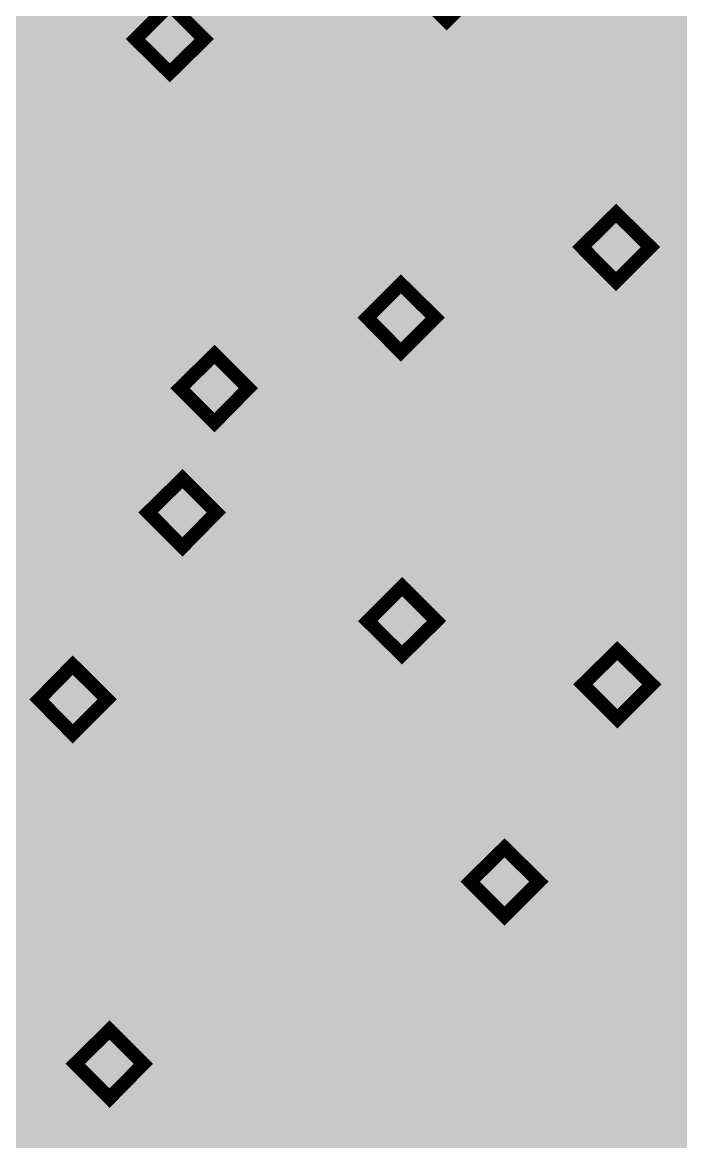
# Model space of a CAD drawing. Header units: millimetres. Extents: x 92 to 588, y 96 to 434.
# Drawn here: x 354.83 to 374.08, y 359.12 to 391.85 of the extents above; entities that cross this region are included whole.
import ezdxf

# ---------------------------------------------------------------- set-up
doc = ezdxf.new("R2010")
doc.units = ezdxf.units.MM
doc.layers.add('H', color=7, linetype='Continuous')
doc.layers.add('P', color=7, linetype='Continuous')

msp = doc.modelspace()

# ---------------------------------------------------------------- hatches: boundary and pattern name
at = {"layer": 'H', "linetype": 'Continuous'}
for points in [[(291.162, 223.903), (291.162, 433.788), (588.166, 433.788), (588.166, 223.903), (291.162, 223.903)], [(374.717, 390.555), (374.559, 390.59), (374.488, 390.625), (374.418, 390.643), (374.294, 390.731), (374.241, 390.802), (374.171, 390.872), (374.065, 391.049), (374.03, 391.172), (373.994, 391.296), (373.959, 391.578), (373.959, 391.754), (373.959, 391.913), (373.994, 392.213), (374.03, 392.354), (374.065, 392.495), (374.171, 392.724), (374.241, 392.83), (374.312, 392.918), (374.488, 393.077), (374.594, 393.13), (374.717, 393.183), (374.964, 393.236), (375.105, 393.254), (375.194, 393.254), (375.282, 393.236), (375.352, 393.236), (375.405, 393.218), (375.405, 392.883), (375.335, 392.901), (375.247, 392.918), (375.158, 392.936), (375.07, 392.954), (374.982, 392.954), (374.841, 392.918), (374.717, 392.866), (374.594, 392.777), (374.541, 392.724), (374.488, 392.672), (374.418, 392.53), (374.365, 392.372), (374.312, 392.195), (374.312, 392.089), (374.418, 391.895), (374.312, 391.843), (374.312, 391.807), (374.312, 391.772), (374.294, 391.719), (374.294, 391.666), (374.312, 391.543), (374.329, 391.331), (374.347, 391.243), (374.382, 391.155), (374.453, 391.031), (374.488, 390.996), (374.559, 390.925), (374.647, 390.872), (374.717, 390.855), (374.806, 390.837), (374.911, 390.855), (375.035, 390.908), (375.105, 390.961), (375.141, 390.996), (375.176, 391.031), (375.229, 391.119), (375.264, 391.296), (375.282, 391.437), (375.282, 391.525), (375.247, 391.648), (375.229, 391.701), (375.211, 391.754), (375.141, 391.843), (375.105, 391.895), (375.07, 391.913), (374.982, 391.948), (374.947, 391.966), (374.859, 391.984), (374.77, 391.984), (374.647, 391.966), (374.541, 391.948), (374.418, 391.895), (374.312, 392.089), (374.435, 392.16), (374.559, 392.213), (374.629, 392.231), (374.77, 392.266), (374.841, 392.266), (375, 392.266), (375.105, 392.231), (375.176, 392.213), (375.282, 392.16), (375.352, 392.107), (375.423, 392.054), (375.529, 391.913), (375.564, 391.843), (375.599, 391.754), (375.635, 391.56), (375.635, 391.349), (375.599, 391.172), (375.564, 391.084), (375.529, 390.996), (375.441, 390.855), (375.388, 390.802), (375.335, 390.749), (375.194, 390.661), (375.123, 390.625), (375.053, 390.59), (374.894, 390.555), (374.717, 390.555)], [(359.142, 390.378), (358.137, 391.366), (359.142, 392.372), (360.148, 391.366), (359.142, 390.378)], [(357.837, 387.891), (357.678, 387.927), (357.608, 387.944), (357.537, 387.98), (357.414, 388.068), (357.343, 388.121), (357.29, 388.191), (357.184, 388.385), (357.149, 388.509), (357.114, 388.615), (357.061, 388.914), (357.061, 389.25), (357.096, 389.549), (357.131, 389.691), (357.167, 389.814), (357.273, 390.061), (357.343, 390.167), (357.431, 390.255), (357.608, 390.414), (357.714, 390.467), (357.819, 390.52), (358.084, 390.573), (358.225, 390.573), (358.313, 390.573), (358.384, 390.573), (358.454, 390.555), (358.525, 390.537), (358.525, 390.202), (358.454, 390.237), (358.366, 390.255), (358.278, 390.273), (358.172, 390.273), (358.102, 390.273), (357.96, 390.255), (357.819, 390.202), (357.714, 390.114), (357.661, 390.061), (357.608, 390.008), (357.537, 389.867), (357.467, 389.708), (357.431, 389.514), (357.414, 389.408), (357.537, 389.232), (357.414, 389.161), (357.414, 389.126), (357.414, 389.091), (357.414, 389.056), (357.414, 389.003), (357.414, 388.879), (357.449, 388.65), (357.467, 388.562), (357.502, 388.491), (357.555, 388.368), (357.608, 388.315), (357.678, 388.244), (357.749, 388.209), (357.837, 388.174), (357.925, 388.174), (358.031, 388.174), (358.155, 388.227), (358.225, 388.279), (358.26, 388.315), (358.296, 388.368), (358.349, 388.456), (358.384, 388.632), (358.384, 388.773), (358.384, 388.844), (358.366, 388.985), (358.349, 389.038), (358.331, 389.091), (358.26, 389.179), (358.207, 389.214), (358.172, 389.25), (358.102, 389.285), (358.066, 389.285), (357.978, 389.303), (357.89, 389.303), (357.766, 389.303), (357.643, 389.267), (357.537, 389.232), (357.414, 389.408), (357.555, 389.497), (357.678, 389.549), (357.749, 389.567), (357.89, 389.585), (357.96, 389.602), (358.102, 389.585), (358.225, 389.567), (358.278, 389.549), (358.401, 389.479), (358.454, 389.444), (358.525, 389.391), (358.631, 389.25), (358.666, 389.161), (358.701, 389.091), (358.737, 388.897), (358.737, 388.773), (358.737, 388.685), (358.701, 388.491), (358.684, 388.421), (358.648, 388.332), (358.56, 388.191), (358.507, 388.138), (358.437, 388.068), (358.313, 387.98), (358.243, 387.944), (358.172, 387.927), (358.013, 387.891), (357.837, 387.891)], [(359.83, 387.891), (359.742, 387.891), (359.566, 387.909), (359.477, 387.944), (359.407, 387.98), (359.266, 388.05), (359.213, 388.103), (359.16, 388.156), (359.072, 388.279), (359.054, 388.35), (359.019, 388.421), (359.001, 388.579), (359.001, 388.65), (359.001, 388.756), (359.054, 388.95), (359.107, 389.038), (359.16, 389.126), (359.336, 389.267), (359.425, 389.32), (359.566, 389.179), (359.46, 389.073), (359.425, 389.003), (359.389, 388.932), (359.354, 388.773), (359.336, 388.685), (359.354, 388.562), (359.425, 388.368), (359.477, 388.297), (359.566, 388.227), (359.742, 388.156), (359.83, 388.138), (359.936, 388.156), (360.112, 388.209), (360.183, 388.279), (360.254, 388.35), (360.324, 388.526), (360.324, 388.632), (360.324, 388.703), (360.289, 388.826), (360.254, 388.879), (360.218, 388.932), (360.095, 389.02), (360.024, 389.073), (359.954, 389.108), (359.865, 389.144), (359.76, 389.179), (359.636, 389.232), (359.566, 389.179), (359.425, 389.32), (359.336, 389.391), (359.195, 389.514), (359.142, 389.585), (359.107, 389.638), (359.054, 389.814), (359.054, 389.902), (359.054, 389.973), (359.089, 390.114), (359.142, 390.237), (359.23, 390.343), (359.283, 390.396), (359.336, 390.431), (359.46, 390.52), (359.601, 390.555), (359.76, 390.59), (359.83, 390.59), (359.918, 390.59), (360.077, 390.555), (360.218, 390.52), (360.342, 390.449), (360.395, 390.396), (360.448, 390.361), (360.536, 390.255), (360.589, 390.132), (360.606, 390.008), (360.606, 389.938), (360.606, 389.849), (360.553, 389.673), (360.518, 389.585), (360.465, 389.497), (360.306, 389.373), (360.218, 389.32), (360.077, 389.461), (360.183, 389.585), (360.218, 389.638), (360.236, 389.708), (360.271, 389.849), (360.271, 389.92), (360.271, 390.008), (360.218, 390.149), (360.148, 390.22), (360.13, 390.237), (360.06, 390.29), (359.936, 390.326), (359.83, 390.326), (359.742, 390.326), (359.583, 390.273), (359.53, 390.22), (359.495, 390.202), (359.442, 390.132), (359.407, 390.026), (359.407, 389.955), (359.407, 389.885), (359.442, 389.779), (359.46, 389.726), (359.495, 389.691), (359.583, 389.602), (359.654, 389.567), (359.707, 389.532), (359.813, 389.497), (359.918, 389.444), (360.007, 389.408), (360.077, 389.461), (360.218, 389.32), (360.324, 389.25), (360.5, 389.126), (360.553, 389.056), (360.606, 388.967), (360.677, 388.773), (360.677, 388.668), (360.677, 388.579), (360.642, 388.438), (360.589, 388.297), (360.5, 388.174), (360.43, 388.103), (360.377, 388.05), (360.236, 387.98), (360.095, 387.909), (359.918, 387.891), (359.83, 387.891)], [(362.688, 387.891), (362.494, 387.909), (362.405, 387.944), (362.211, 387.98), (362.088, 388.05), (362.088, 388.421), (362.229, 388.332), (362.405, 388.262), (362.494, 388.227), (362.67, 388.191), (362.758, 388.191), (362.864, 388.191), (362.97, 388.227), (363.023, 388.244), (363.111, 388.297), (363.164, 388.332), (363.217, 388.421), (363.27, 388.509), (363.27, 388.544), (363.305, 388.668), (363.305, 388.809), (363.27, 388.914), (363.252, 388.967), (363.235, 389.003), (363.182, 389.073), (363.146, 389.108), (363.058, 389.161), (362.97, 389.179), (362.864, 389.197), (362.758, 389.197), (362.6, 389.197), (362.6, 389.497), (362.723, 389.497), (362.829, 389.497), (363.023, 389.549), (363.111, 389.602), (363.146, 389.62), (363.199, 389.691), (363.252, 389.814), (363.252, 389.92), (363.252, 389.973), (363.235, 390.061), (363.199, 390.132), (363.146, 390.184), (363.04, 390.237), (362.97, 390.273), (362.882, 390.273), (362.794, 390.273), (362.705, 390.273), (362.617, 390.255), (362.511, 390.237), (362.423, 390.202), (362.353, 390.167), (362.282, 390.132), (362.229, 390.096), (362.176, 390.061), (362.159, 390.414), (362.282, 390.484), (362.458, 390.537), (362.547, 390.555), (362.741, 390.573), (362.829, 390.59), (362.988, 390.573), (363.129, 390.537), (363.199, 390.52), (363.323, 390.467), (363.376, 390.431), (363.429, 390.396), (363.517, 390.29), (363.534, 390.237), (363.57, 390.167), (363.605, 390.043), (363.605, 389.955), (363.587, 389.849), (363.517, 389.673), (363.464, 389.585), (363.393, 389.514), (363.217, 389.408), (363.129, 389.373), (363.199, 389.338), (363.305, 389.303), (363.393, 389.25), (363.464, 389.197), (363.517, 389.144), (363.57, 389.056), (363.605, 389.003), (363.623, 388.932), (363.64, 388.791), (363.658, 388.703), (363.64, 388.632), (363.623, 388.456), (363.587, 388.385), (363.552, 388.315), (363.481, 388.191), (363.429, 388.121), (363.358, 388.068), (363.235, 387.98), (363.146, 387.944), (363.076, 387.927), (362.882, 387.891), (362.688, 387.891)], [(364.258, 387.944), (364.258, 388.209), (364.716, 388.209), (364.716, 389.938), (364.258, 389.938), (364.258, 390.167), (364.381, 390.184), (364.575, 390.22), (364.646, 390.255), (364.663, 390.273), (364.716, 390.326), (364.769, 390.431), (364.787, 390.537), (365.051, 390.537), (365.051, 388.209), (365.51, 388.209), (365.51, 387.944), (364.258, 387.944)], [(373.2, 386.11), (373.112, 386.11), (372.954, 386.145), (372.883, 386.163), (372.812, 386.198), (372.689, 386.286), (372.636, 386.339), (372.565, 386.41), (372.46, 386.604), (372.424, 386.727), (372.389, 386.851), (372.354, 387.133), (372.354, 387.468), (372.389, 387.768), (372.407, 387.909), (372.46, 388.033), (372.565, 388.279), (372.636, 388.385), (372.707, 388.473), (372.883, 388.632), (372.989, 388.685), (373.112, 388.738), (373.359, 388.791), (373.5, 388.791), (373.589, 388.791), (373.659, 388.791), (373.73, 388.773), (373.8, 388.756), (373.8, 388.421), (373.73, 388.456), (373.641, 388.473), (373.553, 388.491), (373.465, 388.491), (373.377, 388.491), (373.236, 388.473), (373.095, 388.421), (372.989, 388.332), (372.936, 388.279), (372.883, 388.227), (372.812, 388.085), (372.742, 387.927), (372.707, 387.733), (372.707, 387.627), (372.812, 387.45), (372.707, 387.38), (372.689, 387.345), (372.689, 387.274), (372.689, 387.221), (372.689, 387.098), (372.724, 386.868), (372.742, 386.798), (372.777, 386.71), (372.848, 386.586), (372.883, 386.533), (372.954, 386.463), (373.024, 386.427), (373.112, 386.392), (373.2, 386.392), (373.306, 386.392), (373.43, 386.445), (373.5, 386.498), (373.571, 386.586), (373.624, 386.674), (373.659, 386.851), (373.677, 386.992), (373.659, 387.062), (373.641, 387.203), (373.624, 387.256), (373.606, 387.309), (373.536, 387.398), (373.5, 387.433), (373.465, 387.468), (373.377, 387.503), (373.342, 387.521), (373.253, 387.521), (373.165, 387.521), (373.042, 387.521), (372.918, 387.486), (372.812, 387.45), (372.707, 387.627), (372.83, 387.715), (372.954, 387.768), (373.024, 387.786), (373.165, 387.821), (373.236, 387.821), (373.377, 387.803), (373.5, 387.786), (373.553, 387.768), (373.677, 387.697), (373.747, 387.662), (373.8, 387.609), (373.906, 387.468), (373.959, 387.398), (373.977, 387.309), (374.012, 387.115), (374.03, 387.009), (374.012, 386.904), (373.994, 386.727), (373.959, 386.639), (373.924, 386.551), (373.835, 386.41), (373.783, 386.357), (373.712, 386.304), (373.589, 386.198), (373.518, 386.18), (373.447, 386.145), (373.289, 386.11), (373.2, 386.11)], [(361.135, 387.944), (361.135, 388.438), (361.559, 388.438), (361.559, 387.944), (361.135, 387.944)], [(372.195, 384.275), (371.19, 385.281), (372.195, 386.269), (373.2, 385.281), (372.195, 384.275)], [(354.785, 381.982), (354.697, 381.982), (354.539, 382.018), (354.468, 382.035), (354.397, 382.071), (354.256, 382.159), (354.203, 382.212), (354.15, 382.282), (354.045, 382.476), (353.992, 382.582), (353.956, 382.706), (353.921, 383.005), (353.921, 383.164), (353.921, 383.341), (353.956, 383.64), (353.992, 383.782), (354.027, 383.905), (354.133, 384.152), (354.203, 384.258), (354.274, 384.346), (354.468, 384.505), (354.574, 384.558), (354.68, 384.611), (354.944, 384.663), (355.085, 384.663), (355.174, 384.663), (355.244, 384.663), (355.315, 384.646), (355.368, 384.628), (355.368, 384.293), (355.315, 384.328), (355.226, 384.346), (355.138, 384.364), (355.032, 384.364), (354.962, 384.364), (354.803, 384.346), (354.68, 384.275), (354.556, 384.205), (354.521, 384.152), (354.468, 384.099), (354.38, 383.958), (354.327, 383.799), (354.292, 383.605), (354.274, 383.499), (354.397, 383.323), (354.274, 383.252), (354.274, 383.217), (354.274, 383.182), (354.274, 383.147), (354.274, 383.094), (354.274, 382.97), (354.292, 382.741), (354.327, 382.653), (354.345, 382.582), (354.415, 382.459), (354.45, 382.406), (354.539, 382.335), (354.609, 382.3), (354.697, 382.265), (354.785, 382.265), (354.874, 382.265), (355.015, 382.318), (355.085, 382.37), (355.121, 382.406), (355.156, 382.459), (355.191, 382.547), (355.244, 382.723), (355.244, 382.864), (355.244, 382.935), (355.226, 383.076), (355.209, 383.129), (355.191, 383.182), (355.121, 383.27), (355.068, 383.305), (355.032, 383.341), (354.962, 383.376), (354.909, 383.376), (354.838, 383.393), (354.733, 383.393), (354.627, 383.393), (354.503, 383.358), (354.397, 383.323), (354.274, 383.499), (354.397, 383.588), (354.539, 383.64), (354.591, 383.658), (354.733, 383.676), (354.821, 383.676), (354.962, 383.676), (355.085, 383.658), (355.138, 383.64), (355.262, 383.57), (355.315, 383.535), (355.385, 383.482), (355.491, 383.341), (355.526, 383.252), (355.562, 383.182), (355.597, 382.988), (355.597, 382.864), (355.597, 382.776), (355.562, 382.582), (355.526, 382.512), (355.491, 382.423), (355.403, 382.282), (355.35, 382.229), (355.297, 382.159), (355.174, 382.071), (355.103, 382.035), (355.015, 382.018), (354.856, 381.982), (354.785, 381.982)], [(356.355, 381.982), (356.285, 381.982), (356.214, 381.982), (356.126, 382), (356.055, 382.018), (356.055, 382.353), (356.126, 382.335), (356.214, 382.3), (356.302, 382.282), (356.408, 382.282), (356.479, 382.282), (356.638, 382.318), (356.779, 382.37), (356.885, 382.459), (356.937, 382.512), (356.99, 382.564), (357.061, 382.706), (357.114, 382.864), (357.149, 383.041), (357.149, 383.147), (357.061, 383.341), (357.167, 383.393), (357.167, 383.464), (357.167, 383.499), (357.167, 383.552), (357.167, 383.676), (357.131, 383.905), (357.114, 383.993), (357.096, 384.064), (357.026, 384.187), (356.99, 384.24), (356.937, 384.275), (356.867, 384.346), (356.832, 384.364), (356.743, 384.381), (356.655, 384.381), (356.549, 384.381), (356.426, 384.328), (356.355, 384.275), (356.32, 384.24), (356.285, 384.187), (356.232, 384.099), (356.197, 383.923), (356.197, 383.799), (356.197, 383.711), (356.214, 383.57), (356.232, 383.517), (356.25, 383.464), (356.32, 383.376), (356.373, 383.341), (356.408, 383.323), (356.479, 383.27), (356.514, 383.27), (356.602, 383.252), (356.69, 383.252), (356.814, 383.252), (356.937, 383.288), (357.061, 383.341), (357.149, 383.147), (357.026, 383.058), (356.885, 383.005), (356.832, 382.988), (356.69, 382.97), (356.62, 382.97), (356.479, 382.97), (356.355, 382.988), (356.302, 383.023), (356.179, 383.076), (356.126, 383.111), (356.055, 383.182), (355.95, 383.305), (355.914, 383.393), (355.879, 383.464), (355.844, 383.658), (355.844, 383.782), (355.844, 383.87), (355.879, 384.064), (355.897, 384.134), (355.932, 384.223), (356.02, 384.364), (356.073, 384.434), (356.144, 384.487), (356.267, 384.575), (356.338, 384.611), (356.426, 384.628), (356.585, 384.663), (356.655, 384.663), (356.743, 384.663), (356.902, 384.646), (356.99, 384.611), (357.061, 384.575), (357.184, 384.487), (357.237, 384.434), (357.29, 384.364), (357.396, 384.17), (357.449, 384.064), (357.467, 383.94), (357.52, 383.658), (357.52, 383.482), (357.52, 383.323), (357.467, 383.023), (357.449, 382.864), (357.396, 382.741), (357.29, 382.494), (357.237, 382.388), (357.149, 382.3), (356.973, 382.141), (356.867, 382.088), (356.761, 382.035), (356.496, 381.982), (356.355, 381.982)], [(359.971, 382.035), (359.971, 382.917), (359.971, 383.199), (359.971, 384.205), (359.107, 383.199), (359.971, 383.199), (359.971, 382.917), (358.842, 382.917), (358.842, 383.288), (359.989, 384.611), (360.306, 384.611), (360.306, 383.199), (360.624, 383.199), (360.624, 382.917), (360.306, 382.917), (360.306, 382.035), (359.971, 382.035)], [(360.906, 382.035), (360.906, 382.388), (361.065, 382.564), (361.224, 382.706), (361.382, 382.864), (361.524, 383.023), (361.665, 383.182), (361.876, 383.429), (361.929, 383.535), (361.982, 383.64), (362.035, 383.834), (362.035, 383.94), (362.035, 384.046), (362, 384.134), (361.982, 384.17), (361.947, 384.24), (361.912, 384.275), (361.841, 384.311), (361.77, 384.346), (361.682, 384.364), (361.594, 384.364), (361.506, 384.364), (361.4, 384.346), (361.312, 384.328), (361.224, 384.293), (361.153, 384.258), (361.083, 384.223), (361.03, 384.187), (360.977, 384.152), (360.959, 384.522), (361.083, 384.575), (361.259, 384.628), (361.347, 384.646), (361.541, 384.663), (361.718, 384.663), (361.876, 384.646), (362.017, 384.593), (362.141, 384.522), (362.194, 384.487), (362.229, 384.434), (362.317, 384.311), (362.37, 384.187), (362.388, 384.046), (362.388, 383.958), (362.388, 383.817), (362.353, 383.676), (362.317, 383.552), (362.264, 383.446), (362.194, 383.323), (362.106, 383.217), (362.017, 383.111), (361.912, 383.005), (361.735, 382.829), (361.541, 382.635), (361.365, 382.459), (361.224, 382.335), (362.494, 382.335), (362.494, 382.035), (360.906, 382.035)], [(365.898, 382.212), (364.91, 383.217), (365.898, 384.205), (366.903, 383.217), (365.898, 382.212)], [(357.996, 382.035), (357.996, 382.529), (358.419, 382.529), (358.419, 382.035), (357.996, 382.035)], [(364.681, 379.725), (364.593, 379.725), (364.434, 379.76), (364.363, 379.795), (364.293, 379.813), (364.169, 379.901), (364.116, 379.972), (364.046, 380.042), (363.94, 380.218), (363.905, 380.342), (363.87, 380.465), (363.834, 380.748), (363.834, 380.924), (363.834, 381.083), (363.87, 381.383), (363.905, 381.524), (363.94, 381.665), (364.046, 381.894), (364.116, 382), (364.187, 382.088), (364.363, 382.247), (364.469, 382.3), (364.593, 382.353), (364.84, 382.406), (364.981, 382.423), (365.069, 382.406), (365.157, 382.406), (365.228, 382.388), (365.281, 382.37), (365.281, 382.053), (365.21, 382.071), (365.122, 382.088), (365.034, 382.106), (364.945, 382.123), (364.857, 382.123), (364.716, 382.088), (364.593, 382.035), (364.469, 381.947), (364.416, 381.894), (364.363, 381.841), (364.293, 381.7), (364.24, 381.541), (364.187, 381.365), (364.187, 381.259), (364.293, 381.065), (364.187, 381.012), (364.187, 380.977), (364.187, 380.924), (364.169, 380.889), (364.169, 380.836), (364.187, 380.712), (364.205, 380.501), (364.222, 380.413), (364.258, 380.324), (364.328, 380.201), (364.363, 380.166), (364.434, 380.077), (364.522, 380.042), (364.593, 380.024), (364.681, 380.007), (364.787, 380.024), (364.91, 380.077), (364.998, 380.13), (365.016, 380.166), (365.051, 380.201), (365.104, 380.289), (365.14, 380.465), (365.157, 380.607), (365.157, 380.677), (365.122, 380.818), (365.104, 380.871), (365.087, 380.924), (365.016, 381.012), (364.981, 381.065), (364.945, 381.083), (364.857, 381.118), (364.822, 381.136), (364.734, 381.153), (364.646, 381.153), (364.522, 381.136), (364.416, 381.118), (364.293, 381.065), (364.187, 381.259), (364.31, 381.33), (364.434, 381.383), (364.505, 381.4), (364.646, 381.436), (364.716, 381.436), (364.875, 381.436), (364.981, 381.4), (365.051, 381.383), (365.157, 381.33), (365.228, 381.277), (365.298, 381.224), (365.404, 381.083), (365.439, 381.012), (365.475, 380.924), (365.51, 380.73), (365.51, 380.624), (365.51, 380.518), (365.475, 380.342), (365.439, 380.254), (365.404, 380.166), (365.316, 380.024), (365.263, 379.972), (365.21, 379.919), (365.069, 379.83), (364.998, 379.795), (364.928, 379.76), (364.769, 379.725), (364.681, 379.725)], [(366.268, 379.725), (366.198, 379.742), (366.11, 379.742), (366.039, 379.742), (365.969, 379.778), (365.969, 380.095), (366.039, 380.077), (366.127, 380.06), (366.215, 380.042), (366.304, 380.024), (366.392, 380.042), (366.551, 380.06), (366.674, 380.113), (366.798, 380.201), (366.85, 380.254), (366.886, 380.307), (366.956, 380.448), (367.027, 380.607), (367.062, 380.801), (367.062, 380.889), (366.956, 381.083), (367.062, 381.136), (367.062, 381.206), (367.062, 381.259), (367.08, 381.312), (367.062, 381.436), (367.045, 381.647), (367.027, 381.735), (366.992, 381.806), (366.921, 381.947), (366.886, 381.982), (366.85, 382.035), (366.78, 382.088), (366.727, 382.106), (366.656, 382.123), (366.568, 382.141), (366.462, 382.123), (366.321, 382.071), (366.251, 382.018), (366.198, 381.947), (366.145, 381.859), (366.11, 381.683), (366.092, 381.541), (366.092, 381.453), (366.11, 381.33), (366.163, 381.224), (366.233, 381.136), (366.268, 381.083), (366.304, 381.065), (366.374, 381.03), (366.427, 381.012), (366.515, 380.995), (366.604, 380.995), (366.709, 381.012), (366.833, 381.03), (366.956, 381.083), (367.062, 380.889), (366.921, 380.818), (366.798, 380.765), (366.727, 380.73), (366.604, 380.712), (366.533, 380.712), (366.392, 380.712), (366.268, 380.748), (366.198, 380.765), (366.092, 380.818), (366.021, 380.871), (365.951, 380.924), (365.845, 381.065), (365.81, 381.136), (365.775, 381.224), (365.739, 381.418), (365.739, 381.524), (365.739, 381.63), (365.775, 381.806), (365.81, 381.894), (365.845, 381.965), (365.933, 382.106), (365.986, 382.176), (366.039, 382.229), (366.18, 382.318), (366.251, 382.353), (366.321, 382.388), (366.48, 382.423), (366.568, 382.423), (366.656, 382.423), (366.815, 382.388), (366.886, 382.353), (366.956, 382.335), (367.08, 382.247), (367.133, 382.194), (367.203, 382.106), (367.309, 381.929), (367.344, 381.806), (367.38, 381.7), (367.415, 381.4), (367.415, 381.065), (367.38, 380.765), (367.344, 380.624), (367.309, 380.483), (367.203, 380.236), (367.133, 380.148), (367.062, 380.042), (366.886, 379.901), (366.78, 379.83), (366.674, 379.795), (366.41, 379.742), (366.268, 379.725)], [(369.884, 379.778), (369.884, 380.677), (369.884, 380.942), (369.884, 381.965), (369.02, 380.942), (369.884, 380.942), (369.884, 380.677), (368.738, 380.677), (368.738, 381.03), (369.902, 382.37), (370.22, 382.37), (370.22, 380.942), (370.519, 380.942), (370.519, 380.677), (370.22, 380.677), (370.22, 379.778), (369.884, 379.778)], [(371.26, 379.725), (371.19, 379.742), (371.101, 379.742), (371.031, 379.742), (370.96, 379.778), (370.96, 380.095), (371.031, 380.077), (371.119, 380.06), (371.207, 380.042), (371.295, 380.024), (371.384, 380.042), (371.542, 380.06), (371.666, 380.113), (371.789, 380.201), (371.842, 380.254), (371.878, 380.307), (371.966, 380.448), (372.019, 380.607), (372.054, 380.801), (372.054, 380.889), (371.948, 381.083), (372.054, 381.136), (372.054, 381.206), (372.072, 381.259), (372.072, 381.312), (372.054, 381.436), (372.036, 381.647), (372.019, 381.735), (371.983, 381.806), (371.93, 381.947), (371.878, 381.982), (371.842, 382.035), (371.772, 382.088), (371.719, 382.106), (371.648, 382.123), (371.56, 382.141), (371.454, 382.123), (371.313, 382.071), (371.243, 382.018), (371.207, 381.982), (371.19, 381.947), (371.137, 381.859), (371.101, 381.683), (371.084, 381.541), (371.084, 381.453), (371.119, 381.33), (371.137, 381.277), (371.154, 381.224), (371.225, 381.136), (371.26, 381.083), (371.295, 381.065), (371.366, 381.03), (371.419, 381.012), (371.507, 380.995), (371.595, 380.995), (371.701, 381.012), (371.825, 381.03), (371.948, 381.083), (372.054, 380.889), (371.913, 380.818), (371.789, 380.765), (371.719, 380.73), (371.595, 380.712), (371.525, 380.712), (371.384, 380.712), (371.26, 380.748), (371.19, 380.765), (371.084, 380.818), (371.013, 380.871), (370.943, 380.924), (370.837, 381.065), (370.802, 381.136), (370.766, 381.224), (370.731, 381.418), (370.731, 381.524), (370.731, 381.63), (370.766, 381.806), (370.802, 381.894), (370.837, 381.965), (370.925, 382.106), (370.978, 382.176), (371.031, 382.229), (371.172, 382.318), (371.243, 382.353), (371.313, 382.388), (371.472, 382.423), (371.56, 382.423), (371.648, 382.423), (371.807, 382.388), (371.878, 382.353), (371.948, 382.335), (372.072, 382.247), (372.125, 382.194), (372.195, 382.106), (372.301, 381.929), (372.336, 381.806), (372.371, 381.7), (372.407, 381.4), (372.407, 381.224), (372.407, 381.065), (372.371, 380.765), (372.336, 380.624), (372.301, 380.483), (372.195, 380.236), (372.125, 380.148), (372.054, 380.042), (371.878, 379.901), (371.772, 379.83), (371.666, 379.795), (371.401, 379.742), (371.26, 379.725)], [(360.448, 380.148), (359.442, 381.153), (360.448, 382.141), (361.435, 381.153), (360.448, 380.148)], [(367.909, 379.778), (367.909, 380.271), (368.315, 380.271), (368.315, 379.778), (367.909, 379.778)], [(359.513, 376.514), (358.507, 377.52), (359.513, 378.508), (360.5, 377.52), (359.513, 376.514)], [(366.268, 375.244), (367.45, 377.52), (366.11, 377.52), (366.11, 377.82), (367.75, 377.82), (367.75, 377.432), (366.621, 375.244), (366.268, 375.244)], [(368.844, 375.191), (368.844, 375.474), (368.914, 375.474), (369.038, 375.509), (369.091, 375.544), (369.126, 375.579), (369.214, 375.685), (369.232, 375.738), (369.249, 375.809), (369.285, 375.968), (369.302, 376.073), (369.32, 376.267), (369.32, 376.532), (369.32, 376.779), (369.302, 376.991), (369.285, 377.096), (369.249, 377.255), (369.232, 377.326), (369.196, 377.379), (369.126, 377.484), (369.091, 377.52), (369.038, 377.555), (368.914, 377.59), (368.791, 377.59), (368.667, 377.555), (368.614, 377.52), (368.561, 377.484), (368.491, 377.379), (368.473, 377.308), (368.438, 377.255), (368.403, 377.079), (368.403, 376.991), (368.385, 376.779), (368.385, 376.532), (368.385, 376.267), (368.403, 376.073), (368.403, 375.985), (368.438, 375.826), (368.473, 375.756), (368.491, 375.685), (368.561, 375.579), (368.614, 375.544), (368.667, 375.509), (368.773, 375.474), (368.844, 375.474), (368.844, 375.191), (368.755, 375.191), (368.561, 375.227), (368.403, 375.315), (368.279, 375.438), (368.226, 375.509), (368.173, 375.597), (368.103, 375.809), (368.05, 376.073), (368.032, 376.356), (368.032, 376.532), (368.032, 376.691), (368.05, 377.008), (368.103, 377.255), (368.173, 377.467), (368.226, 377.555), (368.279, 377.626), (368.403, 377.749), (368.561, 377.837), (368.755, 377.873), (368.844, 377.873), (368.95, 377.873), (369.144, 377.837), (369.302, 377.749), (369.426, 377.626), (369.479, 377.537), (369.532, 377.449), (369.602, 377.238), (369.655, 376.991), (369.673, 376.691), (369.673, 376.356), (369.655, 376.056), (369.602, 375.809), (369.532, 375.597), (369.479, 375.509), (369.426, 375.438), (369.302, 375.315), (369.144, 375.227), (368.95, 375.191), (368.844, 375.191)], [(371.895, 375.191), (371.895, 375.474), (371.966, 375.474), (372.089, 375.509), (372.142, 375.544), (372.177, 375.579), (372.248, 375.685), (372.283, 375.738), (372.301, 375.809), (372.336, 375.968), (372.354, 376.073), (372.371, 376.267), (372.371, 376.532), (372.371, 376.779), (372.354, 376.991), (372.336, 377.096), (372.301, 377.255), (372.283, 377.326), (372.248, 377.379), (372.177, 377.484), (372.142, 377.52), (372.089, 377.555), (371.966, 377.59), (371.825, 377.59), (371.701, 377.555), (371.666, 377.52), (371.613, 377.484), (371.542, 377.379), (371.507, 377.308), (371.49, 377.255), (371.454, 377.079), (371.437, 376.991), (371.419, 376.779), (371.419, 376.267), (371.437, 376.073), (371.454, 375.985), (371.49, 375.826), (371.507, 375.756), (371.542, 375.685), (371.613, 375.579), (371.648, 375.544), (371.701, 375.509), (371.825, 375.474), (371.895, 375.474), (371.895, 375.191), (371.789, 375.191), (371.613, 375.227), (371.454, 375.315), (371.331, 375.438), (371.278, 375.509), (371.225, 375.597), (371.154, 375.809), (371.101, 376.073), (371.066, 376.356), (371.066, 376.691), (371.101, 377.008), (371.154, 377.255), (371.225, 377.467), (371.278, 377.555), (371.331, 377.626), (371.454, 377.749), (371.613, 377.837), (371.789, 377.873), (371.895, 377.873), (372.001, 377.873), (372.195, 377.837), (372.336, 377.749), (372.477, 377.626), (372.53, 377.537), (372.565, 377.449), (372.654, 377.238), (372.689, 376.991), (372.724, 376.691), (372.724, 376.532), (372.724, 376.356), (372.689, 376.056), (372.654, 375.809), (372.565, 375.597), (372.53, 375.509), (372.477, 375.438), (372.336, 375.315), (372.177, 375.227), (372.001, 375.191), (371.895, 375.191)], [(373.747, 375.174), (373.571, 375.209), (373.5, 375.244), (373.412, 375.262), (373.289, 375.35), (373.218, 375.403), (373.165, 375.456), (373.095, 375.579), (373.059, 375.65), (373.042, 375.721), (373.006, 375.879), (373.006, 375.95), (373.006, 376.056), (373.059, 376.25), (373.112, 376.338), (373.183, 376.426), (373.342, 376.567), (373.447, 376.62), (373.571, 376.479), (373.465, 376.356), (373.43, 376.303), (373.395, 376.232), (373.359, 376.073), (373.359, 375.985), (373.359, 375.862), (373.43, 375.668), (373.5, 375.597), (373.571, 375.527), (373.747, 375.438), (373.853, 375.438), (373.959, 375.438), (374.135, 375.509), (374.206, 375.562), (374.259, 375.632), (374.329, 375.809), (374.329, 375.932), (374.329, 376.003), (374.294, 376.126), (374.276, 376.179), (374.224, 376.232), (374.118, 376.32), (374.03, 376.373), (373.959, 376.408), (373.871, 376.444), (373.765, 376.479), (373.641, 376.532), (373.571, 376.479), (373.447, 376.62), (373.342, 376.691), (373.2, 376.814), (373.165, 376.867), (373.112, 376.938), (373.077, 377.096), (373.059, 377.202), (373.059, 377.273), (373.095, 377.414), (373.148, 377.52), (373.236, 377.643), (373.289, 377.678), (373.342, 377.731), (373.465, 377.802), (373.606, 377.855), (373.765, 377.873), (373.924, 377.873), (374.082, 377.855), (374.224, 377.802), (374.347, 377.749), (374.418, 377.696), (374.453, 377.643), (374.541, 377.537), (374.594, 377.432), (374.612, 377.29), (374.629, 377.22), (374.612, 377.132), (374.559, 376.973), (374.523, 376.885), (374.47, 376.797), (374.312, 376.673), (374.224, 376.62), (374.1, 376.761), (374.206, 376.885), (374.224, 376.938), (374.259, 377.008), (374.276, 377.149), (374.276, 377.22), (374.276, 377.308), (374.224, 377.449), (374.171, 377.502), (374.135, 377.537), (374.065, 377.573), (373.941, 377.626), (373.835, 377.626), (373.747, 377.626), (373.589, 377.573), (373.536, 377.52), (373.5, 377.502), (373.465, 377.432), (373.412, 377.326), (373.412, 377.238), (373.412, 377.185), (373.447, 377.061), (373.483, 377.026), (373.5, 376.973), (373.606, 376.902), (373.659, 376.867), (373.818, 376.779), (373.924, 376.726), (374.03, 376.708), (374.1, 376.761), (374.224, 376.62), (374.329, 376.55), (374.506, 376.426), (374.576, 376.356), (374.629, 376.267), (374.682, 376.073), (374.682, 375.95), (374.682, 375.879), (374.647, 375.721), (374.594, 375.579), (374.506, 375.456), (374.453, 375.403), (374.382, 375.35), (374.241, 375.262), (374.1, 375.209), (373.941, 375.174), (373.747, 375.174)], [(358.119, 374.045), (358.049, 374.045), (357.978, 374.063), (357.908, 374.08), (357.908, 374.398), (357.978, 374.38), (358.049, 374.362), (358.155, 374.345), (358.243, 374.327), (358.331, 374.345), (358.472, 374.362), (358.613, 374.415), (358.719, 374.503), (358.772, 374.556), (358.825, 374.609), (358.895, 374.75), (358.948, 374.909), (358.984, 375.103), (359.001, 375.191), (358.895, 375.385), (359.001, 375.438), (359.001, 375.562), (359.001, 375.615), (359.001, 375.738), (358.984, 375.95), (358.948, 376.038), (358.931, 376.126), (358.86, 376.25), (358.825, 376.303), (358.79, 376.338), (358.701, 376.391), (358.666, 376.408), (358.595, 376.444), (358.49, 376.444), (358.401, 376.426), (358.26, 376.373), (358.19, 376.32), (358.155, 376.285), (358.119, 376.25), (358.084, 376.162), (358.031, 375.985), (358.031, 375.844), (358.031, 375.773), (358.049, 375.632), (358.066, 375.579), (358.102, 375.527), (358.155, 375.438), (358.207, 375.385), (358.243, 375.368), (358.313, 375.333), (358.349, 375.315), (358.437, 375.315), (358.543, 375.297), (358.648, 375.315), (358.772, 375.35), (358.895, 375.385), (359.001, 375.191), (358.86, 375.121), (358.737, 375.068), (358.666, 375.05), (358.525, 375.015), (358.454, 375.015), (358.313, 375.033), (358.19, 375.05), (358.137, 375.068), (358.013, 375.121), (357.96, 375.174), (357.89, 375.227), (357.784, 375.368), (357.749, 375.438), (357.714, 375.527), (357.678, 375.721), (357.678, 375.932), (357.714, 376.109), (357.749, 376.197), (357.784, 376.267), (357.872, 376.426), (357.925, 376.479), (357.978, 376.532), (358.102, 376.62), (358.19, 376.655), (358.26, 376.691), (358.419, 376.726), (358.49, 376.726), (358.578, 376.726), (358.754, 376.691), (358.825, 376.655), (358.895, 376.638), (359.019, 376.55), (359.072, 376.497), (359.142, 376.408), (359.248, 376.232), (359.283, 376.109), (359.319, 376.003), (359.354, 375.703), (359.354, 375.527), (359.354, 375.368), (359.319, 375.068), (359.283, 374.927), (359.248, 374.786), (359.142, 374.556), (359.072, 374.451), (358.984, 374.345), (358.807, 374.204), (358.701, 374.151), (358.595, 374.098), (358.349, 374.045), (358.19, 374.045), (358.119, 374.045)], [(356.514, 374.027), (356.32, 374.045), (356.144, 374.08), (355.967, 374.115), (355.826, 374.186), (355.826, 374.539), (355.897, 374.521), (355.967, 374.486), (356.038, 374.451), (356.126, 374.415), (356.232, 374.38), (356.32, 374.345), (356.408, 374.345), (356.514, 374.327), (356.62, 374.345), (356.708, 374.362), (356.761, 374.398), (356.849, 374.451), (356.885, 374.486), (356.937, 374.574), (356.99, 374.662), (357.008, 374.786), (357.008, 374.909), (357.008, 374.98), (356.99, 375.086), (356.973, 375.138), (356.955, 375.174), (356.902, 375.244), (356.867, 375.28), (356.832, 375.315), (356.743, 375.368), (356.69, 375.368), (356.567, 375.403), (356.444, 375.403), (356.302, 375.403), (356.161, 375.385), (356.038, 375.368), (355.932, 375.333), (355.932, 376.673), (357.361, 376.673), (357.361, 376.373), (356.267, 376.373), (356.267, 375.685), (356.338, 375.685), (356.391, 375.685), (356.444, 375.685), (356.496, 375.685), (356.69, 375.685), (356.832, 375.668), (356.902, 375.65), (357.043, 375.579), (357.096, 375.527), (357.167, 375.474), (357.255, 375.368), (357.308, 375.297), (357.325, 375.209), (357.361, 375.015), (357.361, 374.909), (357.361, 374.821), (357.343, 374.645), (357.308, 374.556), (357.273, 374.486), (357.184, 374.345), (357.149, 374.292), (357.079, 374.221), (356.955, 374.133), (356.867, 374.098), (356.779, 374.063), (356.602, 374.027), (356.514, 374.027)], [(370.167, 375.244), (370.167, 375.738), (370.572, 375.738), (370.572, 375.244), (370.167, 375.244)], [(365.933, 373.357), (364.928, 374.345), (365.933, 375.35), (366.939, 374.345), (365.933, 373.357)], [(354.838, 374.08), (354.838, 374.574), (355.262, 374.574), (355.262, 374.08), (354.838, 374.08)], [(372.23, 371.487), (371.225, 372.493), (372.23, 373.48), (373.236, 372.493), (372.23, 371.487)], [(356.302, 371.046), (355.315, 372.052), (356.302, 373.057), (357.308, 372.052), (356.302, 371.046)], [(356.638, 369.706), (357.819, 371.981), (356.479, 371.981), (356.479, 372.281), (358.119, 372.281), (358.119, 371.893), (357.008, 369.706), (356.638, 369.706)], [(359.23, 369.653), (359.23, 369.935), (359.301, 369.935), (359.407, 369.97), (359.46, 370.006), (359.513, 370.041), (359.583, 370.147), (359.601, 370.2), (359.636, 370.27), (359.671, 370.429), (359.671, 370.535), (359.689, 370.746), (359.707, 370.993), (359.689, 371.258), (359.671, 371.452), (359.671, 371.558), (359.636, 371.717), (359.601, 371.787), (359.583, 371.84), (359.513, 371.946), (359.46, 371.981), (359.407, 372.016), (359.301, 372.052), (359.16, 372.052), (359.036, 372.016), (358.984, 371.981), (358.948, 371.946), (358.878, 371.84), (358.842, 371.787), (358.825, 371.717), (358.79, 371.54), (358.772, 371.452), (358.754, 371.24), (358.754, 370.993), (358.754, 370.729), (358.772, 370.535), (358.772, 370.447), (358.807, 370.288), (358.842, 370.217), (358.86, 370.147), (358.931, 370.041), (358.984, 370.006), (359.036, 369.97), (359.16, 369.935), (359.23, 369.935), (359.23, 369.653), (359.125, 369.653), (358.931, 369.688), (358.772, 369.776), (358.648, 369.9), (358.595, 369.988), (358.543, 370.058), (358.472, 370.27), (358.419, 370.535), (358.401, 370.835), (358.401, 370.993), (358.401, 371.17), (358.419, 371.47), (358.472, 371.717), (358.56, 371.928), (358.595, 372.016), (358.648, 372.087), (358.79, 372.21), (358.931, 372.299), (359.125, 372.334), (359.23, 372.334), (359.336, 372.334), (359.513, 372.299), (359.671, 372.21), (359.795, 372.087), (359.848, 371.999), (359.901, 371.911), (359.971, 371.699), (360.024, 371.452), (360.042, 371.152), (360.06, 370.993), (360.042, 370.835), (360.024, 370.517), (359.971, 370.27), (359.901, 370.058), (359.848, 369.97), (359.795, 369.9), (359.671, 369.776), (359.513, 369.688), (359.336, 369.653), (359.23, 369.653)], [(362.176, 369.653), (362.088, 369.653), (361.894, 369.67), (361.788, 369.688), (361.612, 369.741), (361.471, 369.812), (361.471, 370.182), (361.612, 370.094), (361.788, 370.023), (361.876, 369.988), (362.07, 369.953), (362.159, 369.953), (362.264, 369.953), (362.37, 369.988), (362.423, 370.006), (362.511, 370.058), (362.547, 370.094), (362.617, 370.164), (362.652, 370.27), (362.67, 370.305), (362.688, 370.429), (362.688, 370.57), (362.67, 370.676), (362.652, 370.729), (362.617, 370.764), (362.564, 370.835), (362.529, 370.87), (362.458, 370.923), (362.353, 370.94), (362.264, 370.958), (362.141, 370.958), (362, 370.958), (362, 371.24), (362.106, 371.24), (362.229, 371.258), (362.423, 371.311), (362.494, 371.364), (362.529, 371.381), (362.582, 371.452), (362.635, 371.575), (362.635, 371.681), (362.635, 371.734), (362.617, 371.805), (362.6, 371.858), (362.582, 371.875), (362.529, 371.946), (362.511, 371.963), (362.441, 371.999), (362.353, 372.016), (362.282, 372.034), (362.194, 372.034), (362.088, 372.034), (362, 372.016), (361.912, 371.999), (361.823, 371.963), (361.735, 371.928), (361.665, 371.893), (361.612, 371.858), (361.559, 371.822), (361.541, 372.175), (361.665, 372.246), (361.841, 372.299), (361.947, 372.316), (362.123, 372.334), (362.211, 372.334), (362.388, 372.334), (362.529, 372.299), (362.582, 372.281), (362.705, 372.228), (362.758, 372.193), (362.811, 372.158), (362.899, 372.052), (362.935, 371.999), (362.952, 371.928), (362.988, 371.787), (362.988, 371.717), (362.988, 371.611), (362.917, 371.434), (362.846, 371.346), (362.776, 371.276), (362.617, 371.17), (362.511, 371.134), (362.6, 371.099), (362.688, 371.064), (362.776, 371.011), (362.864, 370.94), (362.899, 370.905), (362.97, 370.817), (362.988, 370.764), (363.005, 370.693), (363.04, 370.552), (363.04, 370.464), (363.04, 370.376), (363.005, 370.217), (362.988, 370.147), (362.952, 370.076), (362.864, 369.953), (362.811, 369.882), (362.758, 369.829), (362.617, 369.741), (362.547, 369.706), (362.458, 369.688), (362.282, 369.653), (362.176, 369.653)], [(363.57, 369.706), (364.751, 371.981), (363.429, 371.981), (363.429, 372.281), (365.051, 372.281), (365.051, 371.893), (363.94, 369.706), (363.57, 369.706)], [(360.536, 369.706), (360.536, 370.2), (360.941, 370.2), (360.941, 369.706), (360.536, 369.706)], [(369.249, 367.607), (370.449, 369.882), (369.108, 369.882), (369.108, 370.2), (370.749, 370.2), (370.749, 369.812), (369.62, 367.607), (369.249, 367.607)], [(371.842, 367.554), (371.842, 367.836), (371.913, 367.854), (372.036, 367.871), (372.089, 367.907), (372.125, 367.942), (372.195, 368.048), (372.23, 368.118), (372.248, 368.189), (372.283, 368.348), (372.301, 368.436), (372.319, 368.647), (372.319, 368.912), (372.319, 369.159), (372.301, 369.371), (372.283, 369.459), (372.248, 369.618), (372.23, 369.688), (372.195, 369.759), (372.125, 369.847), (372.089, 369.9), (372.036, 369.917), (371.913, 369.953), (371.842, 369.953), (371.772, 369.953), (371.666, 369.917), (371.613, 369.9), (371.56, 369.847), (371.49, 369.759), (371.472, 369.688), (371.437, 369.618), (371.401, 369.459), (371.401, 369.353), (371.384, 369.141), (371.384, 368.894), (371.384, 368.647), (371.384, 368.453), (371.401, 368.365), (371.437, 368.189), (371.472, 368.118), (371.49, 368.048), (371.56, 367.959), (371.613, 367.907), (371.648, 367.889), (371.772, 367.854), (371.842, 367.836), (371.842, 367.554), (371.754, 367.554), (371.56, 367.607), (371.401, 367.677), (371.278, 367.801), (371.225, 367.889), (371.172, 367.977), (371.101, 368.189), (371.049, 368.436), (371.031, 368.736), (371.031, 368.894), (371.031, 369.071), (371.049, 369.371), (371.101, 369.635), (371.172, 369.829), (371.225, 369.917), (371.278, 370.006), (371.401, 370.129), (371.56, 370.2), (371.754, 370.235), (371.842, 370.253), (371.948, 370.235), (372.142, 370.2), (372.301, 370.111), (372.424, 369.988), (372.477, 369.917), (372.53, 369.829), (372.601, 369.618), (372.654, 369.371), (372.671, 369.071), (372.671, 368.736), (372.654, 368.436), (372.601, 368.171), (372.53, 367.959), (372.477, 367.889), (372.424, 367.801), (372.301, 367.677), (372.142, 367.607), (371.948, 367.554), (371.842, 367.554)], [(373.148, 367.607), (373.148, 368.101), (373.571, 368.101), (373.571, 367.607), (373.148, 367.607)], [(368.932, 365.719), (367.926, 366.725), (368.932, 367.713), (369.937, 366.725), (368.932, 365.719)], [(357.696, 362.28), (358.878, 364.555), (357.555, 364.555), (357.555, 364.873), (359.195, 364.873), (359.195, 364.485), (358.066, 362.28), (357.696, 362.28)], [(359.707, 362.28), (359.707, 362.544), (360.183, 362.544), (360.183, 364.273), (359.707, 364.273), (359.707, 364.52), (359.848, 364.52), (360.042, 364.555), (360.112, 364.59), (360.183, 364.661), (360.236, 364.767), (360.254, 364.873), (360.518, 364.873), (360.518, 362.544), (360.977, 362.544), (360.977, 362.28), (359.707, 362.28)], [(363.587, 362.28), (363.587, 363.162), (363.587, 363.444), (363.587, 364.449), (362.705, 363.444), (363.587, 363.444), (363.587, 363.162), (362.441, 363.162), (362.441, 363.532), (363.587, 364.873), (363.905, 364.873), (363.905, 363.444), (364.222, 363.444), (364.222, 363.162), (363.905, 363.162), (363.905, 362.28), (363.587, 362.28)], [(365.21, 362.227), (365.016, 362.227), (364.84, 362.262), (364.663, 362.315), (364.522, 362.368), (364.522, 362.738), (364.593, 362.703), (364.663, 362.668), (364.751, 362.633), (364.84, 362.597), (364.928, 362.562), (365.016, 362.544), (365.104, 362.527), (365.21, 362.527), (365.316, 362.527), (365.422, 362.562), (365.457, 362.58), (365.545, 362.65), (365.58, 362.685), (365.651, 362.774), (365.686, 362.862), (365.704, 362.968), (365.722, 363.109), (365.722, 363.179), (365.704, 363.285), (365.686, 363.338), (365.651, 363.373), (365.598, 363.444), (365.563, 363.479), (365.528, 363.514), (365.439, 363.55), (365.386, 363.567), (365.281, 363.585), (365.14, 363.603), (364.998, 363.585), (364.857, 363.567), (364.734, 363.55), (364.628, 363.532), (364.628, 364.873), (366.057, 364.873), (366.057, 364.555), (364.963, 364.555), (364.963, 363.867), (365.034, 363.885), (365.157, 363.885), (365.21, 363.885), (365.386, 363.885), (365.545, 363.85), (365.616, 363.832), (365.739, 363.779), (365.81, 363.726), (365.863, 363.673), (365.969, 363.55), (366.004, 363.479), (366.039, 363.409), (366.057, 363.215), (366.074, 363.109), (366.074, 363.003), (366.039, 362.844), (366.004, 362.756), (365.969, 362.685), (365.898, 362.544), (365.845, 362.474), (365.792, 362.421), (365.651, 362.333), (365.563, 362.297), (365.492, 362.262), (365.298, 362.227), (365.21, 362.227)], [(361.594, 362.28), (361.594, 362.774), (362.017, 362.774), (362.017, 362.28), (361.594, 362.28)], [(357.378, 360.392), (356.373, 361.398), (357.378, 362.386), (358.366, 361.398), (357.378, 360.392)]]:
    msp.add_hatch(color=7, dxfattribs=at).paths.add_polyline_path(points)

# ---------------------------------------------------------------- linework, layer by layer
at = {"layer": 'P', "color": 7, "const_width": 0.4}
for points in [[(366.233, 392.901), (367.239, 391.895), (368.226, 392.901), (367.239, 393.906), (366.233, 392.901), (366.233, 392.901)], [(358.137, 391.366), (359.142, 390.378), (360.148, 391.366), (359.142, 392.372), (358.137, 391.366), (358.137, 391.366)], [(371.19, 385.281), (372.195, 384.275), (373.2, 385.281), (372.195, 386.269), (371.19, 385.281), (371.19, 385.281)], [(364.91, 383.217), (365.898, 382.212), (366.903, 383.217), (365.898, 384.205), (364.91, 383.217), (364.91, 383.217)], [(359.442, 381.153), (360.448, 380.148), (361.435, 381.153), (360.448, 382.141), (359.442, 381.153), (359.442, 381.153)], [(358.507, 377.52), (359.513, 376.514), (360.5, 377.52), (359.513, 378.508), (358.507, 377.52), (358.507, 377.52)], [(364.928, 374.345), (365.933, 373.357), (366.939, 374.345), (365.933, 375.35), (364.928, 374.345), (364.928, 374.345)], [(371.225, 372.493), (372.23, 371.487), (373.236, 372.493), (372.23, 373.48), (371.225, 372.493), (371.225, 372.493)], [(355.315, 372.052), (356.302, 371.046), (357.308, 372.052), (356.302, 373.057), (355.315, 372.052), (355.315, 372.052)], [(367.926, 366.725), (368.932, 365.719), (369.937, 366.725), (368.932, 367.713), (367.926, 366.725), (367.926, 366.725)], [(356.373, 361.398), (357.378, 360.392), (358.366, 361.398), (357.378, 362.386), (356.373, 361.398), (356.373, 361.398)]]:
    msp.add_lwpolyline(points, dxfattribs=at)

doc.saveas('drawing.dxf')
